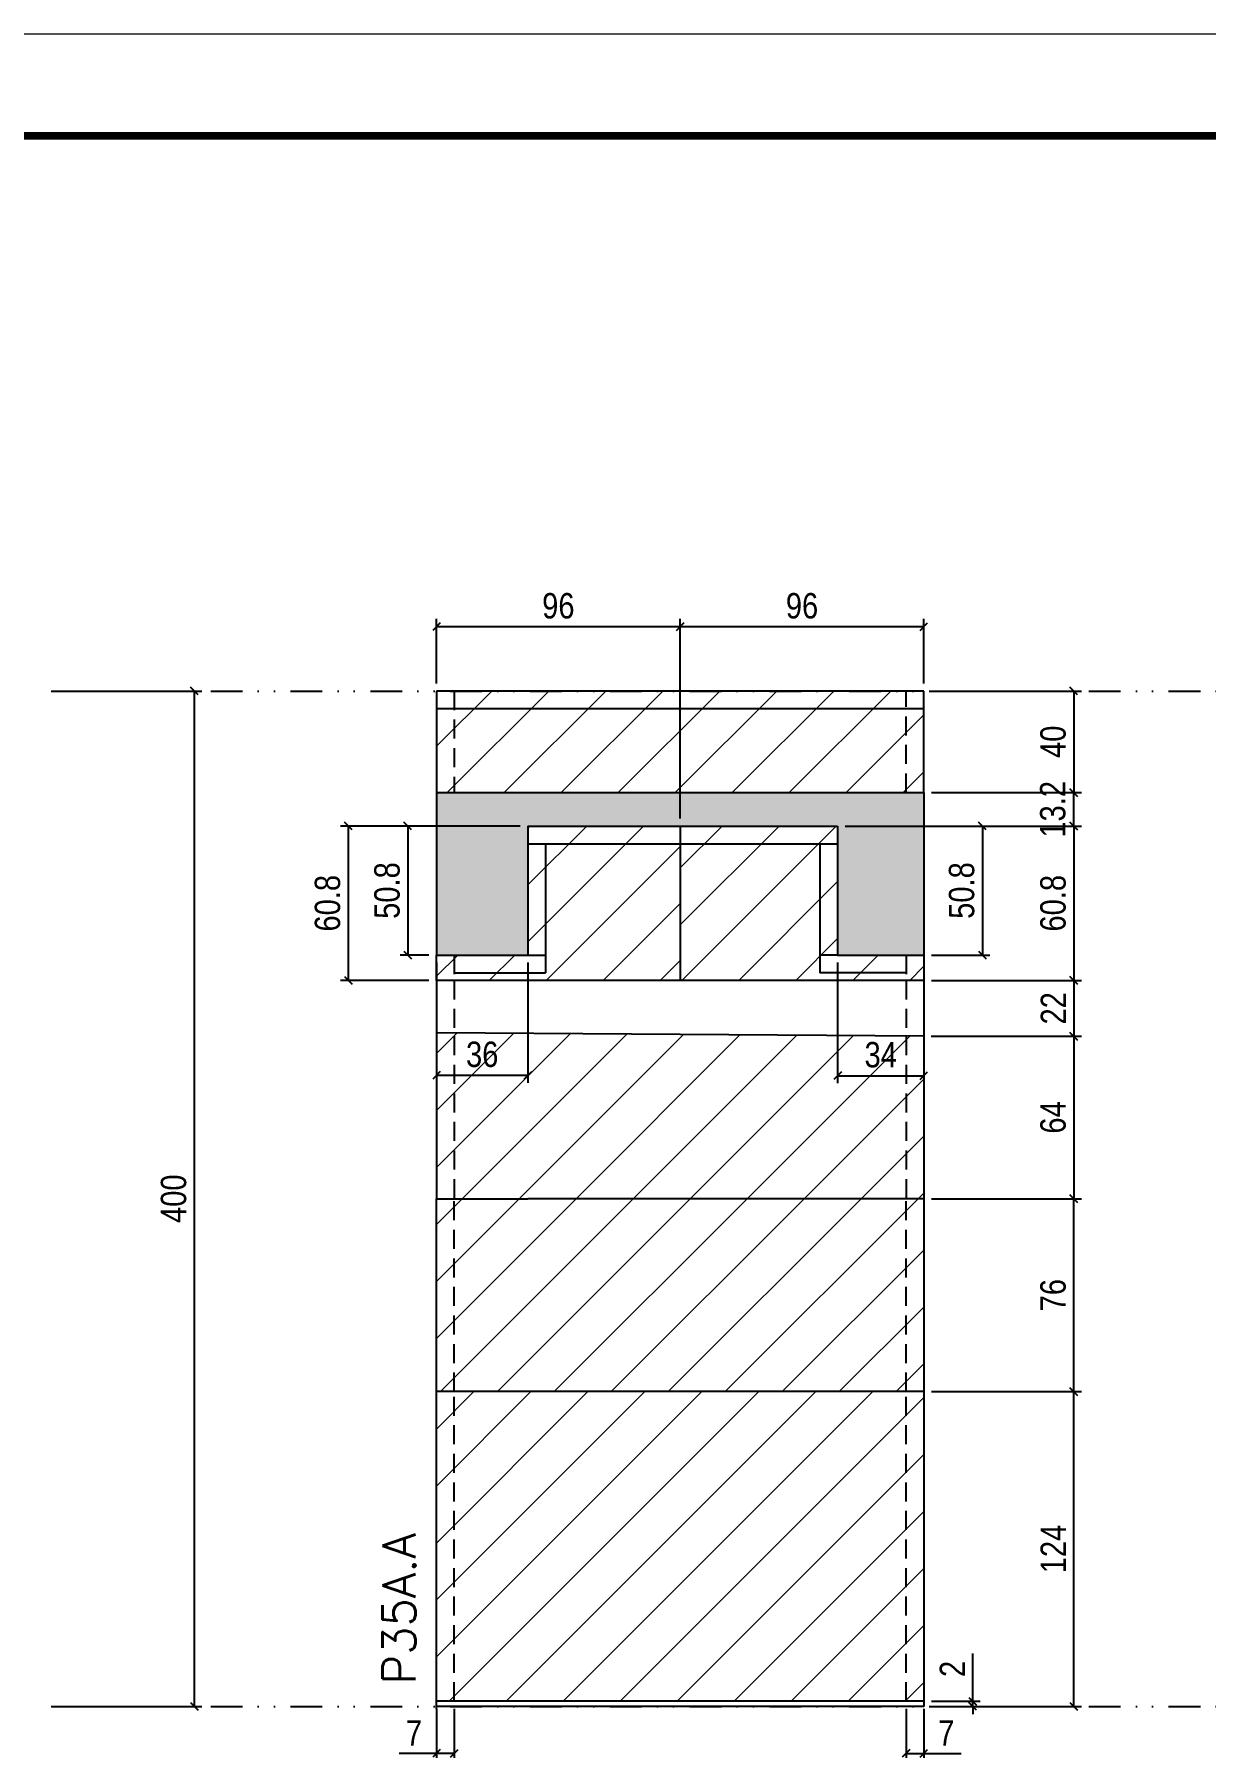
# Model space of a CAD drawing. Extents: x 28748 to 35002, y 14885 to 43501.
# Drawn here: x 32313 to 32774, y 25597 to 26272 of the extents above; entities that cross this region are included whole.
import ezdxf

# ---------------------------------------------------------------- set-up
doc = ezdxf.new("R2010")
doc.units = 0
for name, pattern in [('DASHED', [0.75, 0.5, -0.25]), ('DIVIDE2', [0.625, 0.25, -0.125, 0, -0.125, 0, -0.125]), ('HIDDEN', [0.375, 0.25, -0.125])]:
    doc.linetypes.add(name, pattern=pattern)
for name, color, linetype in [('COTA', 241, 'Continuous'), ('Nível', 160, 'Continuous'), ('Painéis', 200, 'Continuous'), ('Romaneio', 10, 'Continuous'), ('SARR_2.2x7', 40, 'Continuous'), ('Sarrafo de Pressão', 42, 'HIDDEN')]:
    doc.layers.add(name, color=color, linetype=linetype)
for name, color, linetype, lineweight in [('Folhas', 255, 'Continuous', 9), ('Hachura', 251, 'Continuous', 9), ('SARRAFO DE PRESSAO', 251, 'DASHED', 9), ('Texto Seção', 7, 'Continuous', 15)]:
    doc.layers.add(name, color=color, linetype=linetype, lineweight=lineweight)
doc.styles.add('COTA TECNICA', font='techl___.ttf', dxfattribs={"height": 10})
doc.styles.add('COTA TECNICA-50', font='techl___.ttf', dxfattribs={"height": 10})
doc.styles.add('REGUA-120', font='ROMANS.shx', dxfattribs={"height": 15})
doc.dimstyles.new('COTA PAINEL-50', dxfattribs={"dimtxt": 10, "dimasz": 3, "dimexe": 3, "dimexo": 3, "dimgap": 3, "dimtad": 1, "dimdec": 1, "dimzin": 12, "dimdsep": 46, "dimtxsty": 'COTA TECNICA-50', "dimblk1": 'OBLIQUE', "dimblk2": 'OBLIQUE', "dimsah": 1, "dimcen": 0.9, "dimclrd": 4, "dimclre": 4, "dimclrt": 240, "dimadec": 1, "dimazin": 3, "dimtfac": 1, "dimtdec": 1, "dimtmove": 0, "dimatfit": 3, "dimfxl": 1, "dimtolj": 1, "dimtzin": 12, "dimarcsym": 0})
doc.dimstyles.new('PAINEL', dxfattribs={"dimtxt": 10, "dimasz": 3, "dimexe": 3, "dimexo": 3, "dimgap": 3, "dimtad": 1, "dimdec": 1, "dimzin": 12, "dimdsep": 46, "dimtxsty": 'COTA TECNICA', "dimblk1": 'OBLIQUE', "dimblk2": 'OBLIQUE', "dimsah": 1, "dimcen": 0.9, "dimclrd": 4, "dimclre": 4, "dimclrt": 240, "dimadec": 1, "dimazin": 3, "dimtfac": 1, "dimtdec": 1, "dimtmove": 0, "dimatfit": 3, "dimfxl": 1, "dimtolj": 1, "dimtzin": 12, "dimarcsym": 0})

# ---------------------------------------------------------------- blocks, each defined once
blk = doc.blocks.new('9999999999')
at = {"layer": 'Folhas'}
blk.add_lwpolyline([(98138.98, 34190.21), (99623.98, 34190.21), (99623.98, 35240.21), (98138.98, 35240.21)], close=True, dxfattribs=at)
at = {"layer": 'Folhas', "color": 30, "const_width": 3}
blk.add_lwpolyline([(98213.98, 34230.21), (99583.98, 34230.21), (99583.98, 35200.21), (98213.98, 35200.21)], close=True, dxfattribs=at)
blk = doc.blocks.new('_Oblique')
at = {"color": 0, "linetype": 'ByBlock', "lineweight": -2}
blk.add_line((-0.5, -0.5), (0.5, 0.5), dxfattribs=at)
blk = doc.blocks.new('*D1905')
at = {"layer": 'COTA', "color": 4, "linetype": 'ByBlock', "lineweight": -2, "transparency": 16777216}
for p, q in [((32322.21, 26013.4), (32378.63, 26013.4)), ((32375.63, 26013.4), (32375.63, 25613.4)), ((32322.21, 25613.4), (32378.63, 25613.4))]:
    blk.add_line(p, q, dxfattribs=at)
at = {"layer": 'Defpoints', "color": 0, "linetype": 'ByBlock', "transparency": 16777216}
for p in [(32319.21, 26013.4), (32319.21, 25613.4), (32375.63, 25613.4)]:
    blk.add_point(p, dxfattribs=at)
at = {"layer": 'COTA', "color": 4, "linetype": 'ByBlock', "lineweight": -2, "transparency": 16777216, "xscale": 3, "yscale": 3, "zscale": 3}
for p, rotation in [((32375.63, 26013.4), 90), ((32375.63, 25613.4), 270)]:
    blk.add_blockref('_Oblique', p, dxfattribs=dict(at, rotation=rotation))
at = {"layer": 'COTA', "color": 240, "linetype": 'ByBlock', "transparency": 16777216, "insert": (32367.53, 25813.4), "char_height": 10, "attachment_point": 5, "rotation": 90, "style": 'COTA TECNICA'}
blk.add_mtext('\\A1;400', dxfattribs=at)
blk = doc.blocks.new('*D1131')
at = {"layer": 'COTA', "color": 4, "lineweight": -2, "transparency": 16777216}
for p, q in [((32471.08, 25612.4), (32471.08, 25558.23)), ((32663.08, 25612.4), (32663.08, 25558.23)), ((32663.08, 25561.23), (32471.08, 25561.23))]:
    blk.add_line(p, q, dxfattribs=at)
at = {"layer": 'Defpoints', "color": 0, "transparency": 16777216}
for p in [(32471.08, 25615.4), (32663.08, 25615.4), (32471.08, 25561.23)]:
    blk.add_point(p, dxfattribs=at)
at = {"layer": 'COTA', "color": 4, "lineweight": -2, "transparency": 16777216, "xscale": 3, "yscale": 3, "zscale": 3, "rotation": 180}
blk.add_blockref('_Oblique', (32471.08, 25561.23), dxfattribs=at)
at = {"layer": 'COTA', "color": 4, "lineweight": -2, "transparency": 16777216, "xscale": 3, "yscale": 3, "zscale": 3}
blk.add_blockref('_Oblique', (32663.08, 25561.23), dxfattribs=at)
at = {"layer": 'COTA', "color": 240, "transparency": 16777216, "insert": (32567.08, 25569.31), "char_height": 10, "attachment_point": 5, "style": 'COTA TECNICA'}
blk.add_mtext('\\A1;192', dxfattribs=at)
blk = doc.blocks.new('*D1132')
at = {"layer": 'COTA', "color": 4, "lineweight": -2, "transparency": 16777216}
for p, q in [((32471.08, 25610.4), (32471.08, 25591.89)), ((32478.08, 25612.4), (32478.08, 25591.89)), ((32471.08, 25594.89), (32456.35, 25594.89)), ((32478.08, 25594.89), (32471.08, 25594.89))]:
    blk.add_line(p, q, dxfattribs=at)
at = {"layer": 'Defpoints', "color": 0, "transparency": 16777216}
for p in [(32471.08, 25613.4), (32478.08, 25615.4), (32471.08, 25594.89)]:
    blk.add_point(p, dxfattribs=at)
at = {"layer": 'COTA', "color": 4, "lineweight": -2, "transparency": 16777216, "xscale": 3, "yscale": 3, "zscale": 3, "rotation": 180}
blk.add_blockref('_Oblique', (32471.08, 25594.89), dxfattribs=at)
at = {"layer": 'COTA', "color": 4, "lineweight": -2, "transparency": 16777216, "xscale": 3, "yscale": 3, "zscale": 3}
blk.add_blockref('_Oblique', (32478.08, 25594.89), dxfattribs=at)
at = {"layer": 'COTA', "color": 240, "transparency": 16777216, "insert": (32462.21, 25602.96), "char_height": 10, "attachment_point": 5, "style": 'COTA TECNICA-50'}
blk.add_mtext('\\A1;7', dxfattribs=at)
blk = doc.blocks.new('*D1133')
at = {"layer": 'COTA', "color": 4, "lineweight": -2, "transparency": 16777216}
for p, q in [((32656.08, 25612.4), (32656.08, 25591.89)), ((32663.08, 25610.4), (32663.08, 25591.89)), ((32656.08, 25594.89), (32663.08, 25594.89)), ((32663.08, 25594.89), (32677.81, 25594.89))]:
    blk.add_line(p, q, dxfattribs=at)
at = {"layer": 'Defpoints', "color": 0, "transparency": 16777216}
for p in [(32656.08, 25615.4), (32663.08, 25613.4), (32663.08, 25594.89)]:
    blk.add_point(p, dxfattribs=at)
at = {"layer": 'COTA', "color": 4, "lineweight": -2, "transparency": 16777216, "xscale": 3, "yscale": 3, "zscale": 3, "rotation": 180}
blk.add_blockref('_Oblique', (32656.08, 25594.89), dxfattribs=at)
at = {"layer": 'COTA', "color": 4, "lineweight": -2, "transparency": 16777216, "xscale": 3, "yscale": 3, "zscale": 3}
blk.add_blockref('_Oblique', (32663.08, 25594.89), dxfattribs=at)
at = {"layer": 'COTA', "color": 240, "transparency": 16777216, "insert": (32671.94, 25602.96), "char_height": 10, "attachment_point": 5, "style": 'COTA TECNICA-50'}
blk.add_mtext('\\A1;7', dxfattribs=at)
blk = doc.blocks.new('*D1134')
at = {"layer": 'Defpoints', "color": 0, "linetype": 'ByBlock', "transparency": 16777216}
for p in [(32663.08, 25737.4), (32722.13, 25737.4), (32663.08, 25613.4)]:
    blk.add_point(p, dxfattribs=at)
at = {"layer": 'Romaneio', "color": 4, "linetype": 'ByBlock', "lineweight": -2, "transparency": 16777216}
for p, q in [((32666.08, 25737.4), (32725.13, 25737.4)), ((32722.13, 25613.4), (32722.13, 25737.4)), ((32666.08, 25613.4), (32725.13, 25613.4))]:
    blk.add_line(p, q, dxfattribs=at)
at = {"layer": 'Romaneio', "color": 4, "linetype": 'ByBlock', "lineweight": -2, "transparency": 16777216, "xscale": 3, "yscale": 3, "zscale": 3}
for p, rotation in [((32722.13, 25737.4), 90), ((32722.13, 25613.4), 270)]:
    blk.add_blockref('_Oblique', p, dxfattribs=dict(at, rotation=rotation))
at = {"layer": 'Romaneio', "color": 240, "linetype": 'ByBlock', "transparency": 16777216, "insert": (32714.06, 25675.4), "char_height": 10, "attachment_point": 5, "rotation": 90, "style": 'COTA TECNICA'}
blk.add_mtext('\\A1;124', dxfattribs=at)
blk = doc.blocks.new('*D1135')
at = {"layer": 'COTA', "color": 4, "lineweight": -2, "transparency": 16777216}
for p, q in [((32682.33, 25615.4), (32682.33, 25634.2)), ((32666.08, 25615.4), (32685.33, 25615.4)), ((32666.08, 25613.4), (32685.33, 25613.4)), ((32682.33, 25613.4), (32682.33, 25615.4)), ((32682.33, 25613.4), (32682.33, 25610.4))]:
    blk.add_line(p, q, dxfattribs=at)
at = {"layer": 'Defpoints', "color": 0, "transparency": 16777216}
for p in [(32663.08, 25615.4), (32663.08, 25613.4), (32682.33, 25613.4)]:
    blk.add_point(p, dxfattribs=at)
at = {"layer": 'COTA', "color": 4, "lineweight": -2, "transparency": 16777216, "xscale": 3, "yscale": 3, "zscale": 3}
for p, rotation in [((32682.33, 25615.4), 270), ((32682.33, 25613.4), 90)]:
    blk.add_blockref('_Oblique', p, dxfattribs=dict(at, rotation=rotation))
at = {"layer": 'COTA', "color": 240, "transparency": 16777216, "insert": (32674.33, 25628.15), "char_height": 10, "attachment_point": 5, "rotation": 90, "style": 'COTA TECNICA-50'}
blk.add_mtext('\\A1;2', dxfattribs=at)
blk = doc.blocks.new('*D1906')
at = {"layer": 'COTA', "color": 4, "linetype": 'ByBlock', "lineweight": -2, "transparency": 16777216}
for p, q in [((32666.08, 25813.4), (32725.13, 25813.4)), ((32722.13, 25737.4), (32722.13, 25813.4)), ((32666.08, 25737.4), (32725.13, 25737.4))]:
    blk.add_line(p, q, dxfattribs=at)
at = {"layer": 'Defpoints', "color": 0, "linetype": 'ByBlock', "transparency": 16777216}
for p in [(32663.08, 25813.4), (32722.13, 25813.4), (32663.08, 25737.4)]:
    blk.add_point(p, dxfattribs=at)
at = {"layer": 'COTA', "color": 4, "linetype": 'ByBlock', "lineweight": -2, "transparency": 16777216, "xscale": 3, "yscale": 3, "zscale": 3}
for p, rotation in [((32722.13, 25813.4), 90), ((32722.13, 25737.4), 270)]:
    blk.add_blockref('_Oblique', p, dxfattribs=dict(at, rotation=rotation))
at = {"layer": 'COTA', "color": 240, "linetype": 'ByBlock', "transparency": 16777216, "insert": (32714.03, 25775.4), "char_height": 10, "attachment_point": 5, "rotation": 90, "style": 'COTA TECNICA'}
blk.add_mtext('\\A1;76', dxfattribs=at)
blk = doc.blocks.new('*D1415')
at = {"layer": 'COTA', "color": 4, "lineweight": -2, "transparency": 16777216}
for p, q in [((32666.08, 26013.4), (32725.13, 26013.4)), ((32722.13, 26013.4), (32722.13, 25973.4)), ((32666.08, 25973.4), (32725.13, 25973.4))]:
    blk.add_line(p, q, dxfattribs=at)
at = {"layer": 'Defpoints', "color": 0, "transparency": 16777216}
for p in [(32663.08, 26013.4), (32663.08, 25973.4), (32722.13, 25973.4)]:
    blk.add_point(p, dxfattribs=at)
at = {"layer": 'COTA', "color": 4, "lineweight": -2, "transparency": 16777216, "xscale": 3, "yscale": 3, "zscale": 3}
for p, rotation in [((32722.13, 26013.4), 90), ((32722.13, 25973.4), 270)]:
    blk.add_blockref('_Oblique', p, dxfattribs=dict(at, rotation=rotation))
at = {"layer": 'COTA', "color": 240, "transparency": 16777216, "insert": (32714.03, 25993.4), "char_height": 10, "attachment_point": 5, "rotation": 90, "style": 'COTA TECNICA-50'}
blk.add_mtext('\\A1;40', dxfattribs=at)
blk = doc.blocks.new('*D2330')
at = {"layer": 'COTA', "color": 4, "lineweight": -2, "transparency": 16777216}
for p, q in [((32665.98, 25877.4), (32725.13, 25877.4)), ((32722.13, 25877.4), (32722.13, 25813.4)), ((32666.08, 25813.4), (32725.13, 25813.4))]:
    blk.add_line(p, q, dxfattribs=at)
at = {"layer": 'Defpoints', "color": 0, "transparency": 16777216}
for p in [(32662.98, 25877.4), (32663.08, 25813.4), (32722.13, 25813.4)]:
    blk.add_point(p, dxfattribs=at)
at = {"layer": 'COTA', "color": 4, "lineweight": -2, "transparency": 16777216, "xscale": 3, "yscale": 3, "zscale": 3}
for p, rotation in [((32722.13, 25877.4), 90), ((32722.13, 25813.4), 270)]:
    blk.add_blockref('_Oblique', p, dxfattribs=dict(at, rotation=rotation))
at = {"layer": 'COTA', "color": 240, "transparency": 16777216, "insert": (32714.03, 25845.4), "char_height": 10, "attachment_point": 5, "rotation": 90, "style": 'COTA TECNICA'}
blk.add_mtext('\\A1;64', dxfattribs=at)
blk = doc.blocks.new('*D2331')
at = {"layer": 'COTA', "color": 4, "lineweight": -2, "transparency": 16777216}
for p, q in [((32632.08, 25960.2), (32725.13, 25960.2)), ((32722.13, 25960.2), (32722.13, 25899.4)), ((32666.08, 25899.4), (32725.13, 25899.4))]:
    blk.add_line(p, q, dxfattribs=at)
at = {"layer": 'Defpoints', "color": 0, "transparency": 16777216}
for p in [(32629.08, 25960.2), (32663.08, 25899.4), (32722.13, 25899.4)]:
    blk.add_point(p, dxfattribs=at)
at = {"layer": 'COTA', "color": 4, "lineweight": -2, "transparency": 16777216, "xscale": 3, "yscale": 3, "zscale": 3}
for p, rotation in [((32722.13, 25960.2), 90), ((32722.13, 25899.4), 270)]:
    blk.add_blockref('_Oblique', p, dxfattribs=dict(at, rotation=rotation))
at = {"layer": 'COTA', "color": 240, "transparency": 16777216, "insert": (32714.01, 25929.8), "char_height": 10, "attachment_point": 5, "rotation": 90, "style": 'COTA TECNICA'}
blk.add_mtext('\\A1;60.8', dxfattribs=at)
blk = doc.blocks.new('*D2332')
at = {"layer": 'COTA', "color": 4, "lineweight": -2, "transparency": 16777216}
for p, q in [((32632.08, 25960.2), (32689.13, 25960.2)), ((32686.13, 25960.2), (32686.13, 25909.4)), ((32666.08, 25909.4), (32689.13, 25909.4))]:
    blk.add_line(p, q, dxfattribs=at)
at = {"layer": 'Defpoints', "color": 0, "transparency": 16777216}
for p in [(32629.08, 25960.2), (32663.08, 25909.4), (32686.13, 25909.4)]:
    blk.add_point(p, dxfattribs=at)
at = {"layer": 'COTA', "color": 4, "lineweight": -2, "transparency": 16777216, "xscale": 3, "yscale": 3, "zscale": 3}
for p, rotation in [((32686.13, 25960.2), 90), ((32686.13, 25909.4), 270)]:
    blk.add_blockref('_Oblique', p, dxfattribs=dict(at, rotation=rotation))
at = {"layer": 'COTA', "color": 240, "transparency": 16777216, "insert": (32678, 25934.8), "char_height": 10, "attachment_point": 5, "rotation": 90, "style": 'COTA TECNICA'}
blk.add_mtext('\\A1;50.8', dxfattribs=at)
blk = doc.blocks.new('*D2333')
at = {"layer": 'COTA', "color": 4, "lineweight": -2, "transparency": 16777216}
for p, q in [((32504.08, 25960.2), (32456.76, 25960.2)), ((32459.76, 25960.2), (32459.76, 25909.4)), ((32468.08, 25909.4), (32456.76, 25909.4))]:
    blk.add_line(p, q, dxfattribs=at)
at = {"layer": 'Defpoints', "color": 0, "transparency": 16777216}
for p in [(32507.08, 25960.2), (32459.76, 25909.4), (32471.08, 25909.4)]:
    blk.add_point(p, dxfattribs=at)
at = {"layer": 'COTA', "color": 4, "lineweight": -2, "transparency": 16777216, "xscale": 3, "yscale": 3, "zscale": 3}
for p, rotation in [((32459.76, 25960.2), 90), ((32459.76, 25909.4), 270)]:
    blk.add_blockref('_Oblique', p, dxfattribs=dict(at, rotation=rotation))
at = {"layer": 'COTA', "color": 240, "transparency": 16777216, "insert": (32451.63, 25934.8), "char_height": 10, "attachment_point": 5, "rotation": 90, "style": 'COTA TECNICA'}
blk.add_mtext('\\A1;50.8', dxfattribs=at)
blk = doc.blocks.new('*D2334')
at = {"layer": 'COTA', "color": 4, "lineweight": -2, "transparency": 16777216}
for p, q in [((32471.08, 25906.4), (32471.08, 25859)), ((32507.08, 25906.4), (32507.08, 25859)), ((32471.08, 25862), (32507.08, 25862))]:
    blk.add_line(p, q, dxfattribs=at)
at = {"layer": 'Defpoints', "color": 0, "transparency": 16777216}
for p in [(32471.08, 25909.4), (32507.08, 25909.4), (32507.08, 25862)]:
    blk.add_point(p, dxfattribs=at)
at = {"layer": 'COTA', "color": 4, "lineweight": -2, "transparency": 16777216, "xscale": 3, "yscale": 3, "zscale": 3, "rotation": 180}
blk.add_blockref('_Oblique', (32471.08, 25862), dxfattribs=at)
at = {"layer": 'COTA', "color": 4, "lineweight": -2, "transparency": 16777216, "xscale": 3, "yscale": 3, "zscale": 3}
blk.add_blockref('_Oblique', (32507.08, 25862), dxfattribs=at)
at = {"layer": 'COTA', "color": 240, "transparency": 16777216, "insert": (32489.08, 25870.22), "char_height": 10, "attachment_point": 5, "style": 'COTA TECNICA'}
blk.add_mtext('\\A1;36', dxfattribs=at)
blk = doc.blocks.new('*D2335')
at = {"layer": 'COTA', "color": 4, "lineweight": -2, "transparency": 16777216}
for p, q in [((32629.08, 25906.4), (32629.08, 25858.85)), ((32663.08, 25906.4), (32663.08, 25858.85)), ((32629.08, 25861.85), (32663.08, 25861.85))]:
    blk.add_line(p, q, dxfattribs=at)
at = {"layer": 'Defpoints', "color": 0, "transparency": 16777216}
for p in [(32629.08, 25909.4), (32663.08, 25909.4), (32663.08, 25861.85)]:
    blk.add_point(p, dxfattribs=at)
at = {"layer": 'COTA', "color": 4, "lineweight": -2, "transparency": 16777216, "xscale": 3, "yscale": 3, "zscale": 3, "rotation": 180}
blk.add_blockref('_Oblique', (32629.08, 25861.85), dxfattribs=at)
at = {"layer": 'COTA', "color": 4, "lineweight": -2, "transparency": 16777216, "xscale": 3, "yscale": 3, "zscale": 3}
blk.add_blockref('_Oblique', (32663.08, 25861.85), dxfattribs=at)
at = {"layer": 'COTA', "color": 240, "transparency": 16777216, "insert": (32646.08, 25870.07), "char_height": 10, "attachment_point": 5, "style": 'COTA TECNICA'}
blk.add_mtext('\\A1;34', dxfattribs=at)
blk = doc.blocks.new('*D2336')
at = {"layer": 'COTA', "color": 4, "lineweight": -2, "transparency": 16777216}
for p, q in [((32471.08, 26016.4), (32471.08, 26041.79)), ((32567.08, 25963.2), (32567.08, 26041.79)), ((32471.08, 26038.79), (32567.08, 26038.79))]:
    blk.add_line(p, q, dxfattribs=at)
at = {"layer": 'Defpoints', "color": 0, "transparency": 16777216}
for p in [(32567.08, 26038.79), (32471.08, 26013.4), (32567.08, 25960.2)]:
    blk.add_point(p, dxfattribs=at)
at = {"layer": 'COTA', "color": 4, "lineweight": -2, "transparency": 16777216, "xscale": 3, "yscale": 3, "zscale": 3, "rotation": 180}
blk.add_blockref('_Oblique', (32471.08, 26038.79), dxfattribs=at)
at = {"layer": 'COTA', "color": 4, "lineweight": -2, "transparency": 16777216, "xscale": 3, "yscale": 3, "zscale": 3}
blk.add_blockref('_Oblique', (32567.08, 26038.79), dxfattribs=at)
at = {"layer": 'COTA', "color": 240, "transparency": 16777216, "insert": (32519.08, 26046.92), "char_height": 10, "attachment_point": 5, "style": 'COTA TECNICA'}
blk.add_mtext('\\A1;96', dxfattribs=at)
blk = doc.blocks.new('*D2337')
at = {"layer": 'COTA', "color": 4, "lineweight": -2, "transparency": 16777216}
for p, q in [((32567.08, 25963.2), (32567.08, 26041.79)), ((32663.08, 26016.4), (32663.08, 26041.79)), ((32567.08, 26038.79), (32663.08, 26038.79))]:
    blk.add_line(p, q, dxfattribs=at)
at = {"layer": 'Defpoints', "color": 0, "transparency": 16777216}
for p in [(32663.08, 26038.79), (32663.08, 26013.4), (32567.08, 25960.2)]:
    blk.add_point(p, dxfattribs=at)
at = {"layer": 'COTA', "color": 4, "lineweight": -2, "transparency": 16777216, "xscale": 3, "yscale": 3, "zscale": 3, "rotation": 180}
blk.add_blockref('_Oblique', (32567.08, 26038.79), dxfattribs=at)
at = {"layer": 'COTA', "color": 4, "lineweight": -2, "transparency": 16777216, "xscale": 3, "yscale": 3, "zscale": 3}
blk.add_blockref('_Oblique', (32663.08, 26038.79), dxfattribs=at)
at = {"layer": 'COTA', "color": 240, "transparency": 16777216, "insert": (32615.08, 26046.92), "char_height": 10, "attachment_point": 5, "style": 'COTA TECNICA'}
blk.add_mtext('\\A1;96', dxfattribs=at)
blk = doc.blocks.new('*D2338')
at = {"layer": 'COTA', "color": 4, "lineweight": -2, "transparency": 16777216}
for p, q in [((32666.08, 25973.4), (32725.13, 25973.4)), ((32722.13, 25960.2), (32722.13, 25973.4)), ((32632.08, 25960.2), (32725.13, 25960.2))]:
    blk.add_line(p, q, dxfattribs=at)
at = {"layer": 'Defpoints', "color": 0, "transparency": 16777216}
for p in [(32663.08, 25973.4), (32722.13, 25973.4), (32629.08, 25960.2)]:
    blk.add_point(p, dxfattribs=at)
at = {"layer": 'COTA', "color": 4, "lineweight": -2, "transparency": 16777216, "xscale": 3, "yscale": 3, "zscale": 3}
for p, rotation in [((32722.13, 25973.4), 90), ((32722.13, 25960.2), 270)]:
    blk.add_blockref('_Oblique', p, dxfattribs=dict(at, rotation=rotation))
at = {"layer": 'COTA', "color": 240, "transparency": 16777216, "insert": (32713.91, 25966.8), "char_height": 10, "attachment_point": 5, "rotation": 90, "style": 'COTA TECNICA'}
blk.add_mtext('\\A1;13.2', dxfattribs=at)
blk = doc.blocks.new('*D2339')
at = {"layer": 'COTA', "color": 4, "lineweight": -2, "transparency": 16777216}
for p, q in [((32504.08, 25960.2), (32433.3, 25960.2)), ((32436.3, 25960.2), (32436.3, 25899.4)), ((32468.08, 25899.4), (32433.3, 25899.4))]:
    blk.add_line(p, q, dxfattribs=at)
at = {"layer": 'Defpoints', "color": 0, "transparency": 16777216}
for p in [(32507.08, 25960.2), (32436.3, 25899.4), (32471.08, 25899.4)]:
    blk.add_point(p, dxfattribs=at)
at = {"layer": 'COTA', "color": 4, "lineweight": -2, "transparency": 16777216, "xscale": 3, "yscale": 3, "zscale": 3}
for p, rotation in [((32436.3, 25960.2), 90), ((32436.3, 25899.4), 270)]:
    blk.add_blockref('_Oblique', p, dxfattribs=dict(at, rotation=rotation))
at = {"layer": 'COTA', "color": 240, "transparency": 16777216, "insert": (32428.18, 25929.8), "char_height": 10, "attachment_point": 5, "rotation": 90, "style": 'COTA TECNICA'}
blk.add_mtext('\\A1;60.8', dxfattribs=at)
blk = doc.blocks.new('*D2482')
at = {"layer": 'COTA', "color": 4, "lineweight": -2, "transparency": 16777216}
for p, q in [((32666.08, 25899.4), (32725.13, 25899.4)), ((32722.13, 25899.4), (32722.13, 25877.4)), ((32666.08, 25877.4), (32725.13, 25877.4))]:
    blk.add_line(p, q, dxfattribs=at)
at = {"layer": 'Defpoints', "color": 0, "transparency": 16777216}
for p in [(32663.08, 25899.4), (32663.08, 25877.4), (32722.13, 25877.4)]:
    blk.add_point(p, dxfattribs=at)
at = {"layer": 'COTA', "color": 4, "lineweight": -2, "transparency": 16777216, "xscale": 3, "yscale": 3, "zscale": 3}
for p, rotation in [((32722.13, 25899.4), 90), ((32722.13, 25877.4), 270)]:
    blk.add_blockref('_Oblique', p, dxfattribs=dict(at, rotation=rotation))
at = {"layer": 'COTA', "color": 240, "transparency": 16777216, "insert": (32714.13, 25888.4), "char_height": 10, "attachment_point": 5, "rotation": 90, "style": 'COTA TECNICA'}
blk.add_mtext('\\A1;22', dxfattribs=at)

msp = doc.modelspace()

# ---------------------------------------------------------------- hatches: boundary and pattern name
at = {"layer": 'COTA', "linetype": 'ByBlock'}
h = msp.add_hatch(dxfattribs=at)
h.set_pattern_fill('AR-CONC', color=256, scale=0.03)
h.set_pattern_definition([(50, (0, 22), (5.46554007, -0.47817257), [0.5715, -6.2865]), (355, (0, 22), (-1.05730264, 5.73170536), [0.4572, -5.0292175]), (100.451445, (0.4555, 21.96), (4.4082374, 5.25353256), [0.4857003, -5.34270734]), (46.1842, (0, 23.524), (8.1323712, -1.2612698), [0.85725, -9.42975]), (96.635558, (0.678, 23.419), (7.122124, 7.4227837), [0.7285507, -8.0140682]), (351.184151, (0, 23.524), (7.122124, 7.4227837), [0.685799, -7.543792]), (21, (0.762, 23.143), (4.54843174, -3.06795595), [0.5715, -6.2865]), (326, (0.762, 23.143), (1.85406085, 5.525639), [0.4572, -5.0292]), (71.451445, (1.141, 22.8873), (6.4024926, 2.4576831), [0.4857003, -5.3426981]), (37.5, (0, 22), (0.0926581, 2.53665117), [0, -4.96824, 0, -5.1054, 0, -5.04825]), (7.5, (0, 22), (2.00458988, 3.00541724), [0, -2.91084, 0, -4.85394, 0, -1.92405]), (327.5, (-1.6993, 22), (4.067717855, -0.17186232), [0, -1.905, 0, -5.9436, 0, -7.8867]), (317.5, (-2.4613, 22), (4.44387544, 0.76279473), [0, -2.4765, 0, -3.94716, 0, -5.6007])])
h.paths.add_polyline_path([(32471.08, 25909.4), (32507.08, 25909.4), (32507.08, 25960.2), (32629.08, 25960.2), (32629.08, 25909.4), (32663.08, 25909.4), (32663.08, 25973.4), (32471.08, 25973.4)])
at = {"layer": 'Hachura', "linetype": 'ByBlock'}
h = msp.add_hatch(dxfattribs=at)
h.set_pattern_fill('ANSI31', color=256, scale=5)
h.set_pattern_definition([(45, (28996.309, 33293.16), (-11.22532, 11.22532), [])])
h.paths.add_polyline_path([(32663.08, 25973.4), (32663.08, 26013.4), (32471.08, 26013.4), (32471.08, 25973.4)])
at = {"layer": 'Hachura'}
h = msp.add_hatch(dxfattribs=at)
h.set_pattern_fill('ANSI31', color=256, scale=5)
h.set_pattern_definition([(45, (0, 8), (-11.22532, 11.22532), [])])
h.paths.add_polyline_path([(32567.08, 25899.4), (32567.08, 25960.2), (32507.08, 25960.2), (32507.08, 25909.4), (32471.08, 25909.4), (32471.08, 25899.4)])
at = {"layer": 'Hachura', "linetype": 'ByBlock'}
h = msp.add_hatch(dxfattribs=at)
h.set_pattern_fill('ANSI31', color=256, scale=5)
h.set_pattern_definition([(45, (0, 22), (-11.22532, 11.22532), [])])
h.paths.add_polyline_path([(32663.08, 25899.4), (32663.08, 25909.4), (32629.08, 25909.4), (32629.08, 25960.2), (32567.08, 25960.2), (32567.08, 25899.4)])
at = {"layer": 'Hachura'}
h = msp.add_hatch(dxfattribs=at)
h.set_pattern_fill('ANSI31', color=256, scale=5)
h.paths.add_polyline_path([(32663.08, 25813.4), (32663.08, 25877.4), (32471.08, 25878.7), (32471.08, 25813.4), (32507.08, 25813.4)])
h = msp.add_hatch(dxfattribs=at)
h.set_pattern_fill('ANSI31', color=256, scale=5)
h.paths.add_polyline_path([(32663.08, 25813.4), (32507.08, 25813.4), (32471.08, 25813.4), (32471.08, 25737.4), (32663.08, 25737.4)])
at = {"layer": 'Hachura', "linetype": 'ByBlock'}
h = msp.add_hatch(dxfattribs=at)
h.set_pattern_fill('ANSI31', color=256, scale=5)
h.set_pattern_definition([(45, (28996.309, 33271.16), (-11.22532, 11.22532), [])])
h.paths.add_polyline_path([(32663.08, 25615.4), (32663.08, 25737.4), (32471.08, 25737.4), (32471.08, 25615.4)])

# ---------------------------------------------------------------- linework, layer by layer
at = {"layer": 'COTA', "linetype": 'ByBlock'}
for p, q in [((32471.08, 25973.4), (32471.08, 25909.4)), ((32663.08, 25973.4), (32663.08, 25909.4))]:
    msp.add_line(p, q, dxfattribs=at)
at = {"layer": 'Nível', "color": 4, "linetype": 'DIVIDE2', "ltscale": 50}
for p, q in [((32319.21, 26013.4), (33390.34, 26013.4)), ((32319.21, 25613.4), (33390.34, 25613.4))]:
    msp.add_line(p, q, dxfattribs=at)
at = {"layer": 'Painéis'}
for p, q in [((32663.08, 26013.4), (32471.08, 26013.4)), ((32471.08, 26013.4), (32471.08, 25973.4)), ((32663.08, 25973.4), (32663.08, 26013.4)), ((32471.08, 25973.4), (32663.08, 25973.4)), ((32507.08, 25960.2), (32507.08, 25909.4)), ((32507.08, 25960.2), (32629.08, 25960.2)), ((32567.08, 25960.2), (32567.08, 25899.4)), ((32629.08, 25960.2), (32629.08, 25909.4)), ((32471.08, 25909.4), (32507.08, 25909.4)), ((32471.08, 25899.4), (32471.08, 25909.4)), ((32629.08, 25909.4), (32663.08, 25909.4)), ((32663.08, 25909.4), (32663.08, 25899.4)), ((32471.08, 25899.4), (32471.08, 25813.4)), ((32663.08, 25899.4), (32663.08, 25813.4)), ((32663.08, 25877.4), (32471.08, 25878.7)), ((32471.08, 25615.4), (32471.08, 25813.4)), ((32471.08, 25813.4), (32507.08, 25813.4)), ((32471.08, 25612.49), (32471.08, 25615.4))]:
    msp.add_line(p, q, dxfattribs=at)
at = {"layer": 'Painéis', "linetype": 'ByBlock'}
for p, q in [((32663.08, 25899.4), (32471.08, 25899.4)), ((32663.08, 25813.4), (32507.08, 25813.4)), ((32663.08, 25813.4), (32663.08, 25613.4)), ((32663.08, 25737.4), (32471.08, 25737.4)), ((32663.08, 25615.4), (32471.08, 25615.4)), ((32663.08, 25613.4), (32471.08, 25613.4))]:
    msp.add_line(p, q, dxfattribs=at)
at = {"layer": 'SARR_2.2x7'}
for p, q in [((32663.08, 26006.4), (32471.08, 26006.4)), ((32507.08, 25953.2), (32629.08, 25953.2)), ((32514.08, 25953.2), (32514.08, 25909.4)), ((32622.08, 25953.2), (32622.08, 25909.4)), ((32507.08, 25909.4), (32514.08, 25909.4)), ((32514.08, 25909.4), (32514.08, 25902.4)), ((32622.08, 25909.4), (32622.08, 25902.4)), ((32629.08, 25909.4), (32622.08, 25909.4)), ((32478.08, 25902.4), (32514.08, 25902.4)), ((32656.08, 25902.4), (32622.08, 25902.4))]:
    msp.add_line(p, q, dxfattribs=at)
at = {"layer": 'Sarrafo de Pressão', "ltscale": 30}
for p, q in [((32478.08, 26013.4), (32478.08, 25973.4)), ((32656.08, 25973.4), (32656.08, 26013.4)), ((32478.08, 25909.4), (32478.08, 25899.4)), ((32656.08, 25909.4), (32656.08, 25899.4)), ((32478.08, 25899.4), (32477.99, 25878.65)), ((32656.08, 25899.4), (32656.08, 25877.45)), ((32478.08, 25877.4), (32478.08, 25813.4)), ((32656.08, 25877.4), (32656.08, 25813.4)), ((32478.08, 25737.4), (32478.08, 25813.4)), ((32656.08, 25737.4), (32656.08, 25813.4)), ((32478.08, 25615.4), (32478.08, 25737.4)), ((32656.08, 25615.4), (32656.08, 25737.4))]:
    msp.add_line(p, q, dxfattribs=at)

# ---------------------------------------------------------------- block references
at = {"layer": 'SARRAFO DE PRESSAO', "color": 6, "linetype": 'ByBlock'}
msp.add_blockref('9999999999', (-66193.64, -8968.09), dxfattribs=at)

# ---------------------------------------------------------------- texts
at = {"layer": 'Texto Seção', "style": 'REGUA-120'}
msp.add_text('P35A.A', height=13, rotation=90, dxfattribs=at).set_placement((32462.86, 25622.04))

# ---------------------------------------------------------------- dimensions: what is measured, and where the dimension line sits
at = {"layer": 'COTA'}
for base, p1, p2, dimstyle, picture, middle in [((32567.08, 26038.79), (32471.08, 26013.4), (32567.08, 25960.2), 'PAINEL', '*D2336', (32519.08, 26046.92)), ((32663.08, 26038.79), (32567.08, 25960.2), (32663.08, 26013.4), 'PAINEL', '*D2337', (32615.08, 26046.92)), ((32507.08, 25862), (32471.08, 25909.4), (32507.08, 25909.4), 'PAINEL', '*D2334', (32489.08, 25870.22)), ((32663.08, 25861.85), (32629.08, 25909.4), (32663.08, 25909.4), 'PAINEL', '*D2335', (32646.08, 25870.07)), ((32663.08, 25594.89), (32656.08, 25615.4), (32663.08, 25613.4), 'COTA PAINEL-50', '*D1133', (32671.94, 25602.96))]:
    dim = msp.add_linear_dim(base=base, p1=p1, p2=p2, dimstyle=dimstyle, dxfattribs=at)
    dim.commit()
    dim.dimension.update_dxf_attribs({"geometry": picture, "text_midpoint": middle})
at = {"layer": 'COTA', "linetype": 'ByBlock'}
for base, p1, p2, picture, middle in [((32375.63, 25613.4), (32319.21, 26013.4), (32319.21, 25613.4), '*D1905', (32367.53, 25813.4)), ((32722.13, 25813.4), (32663.08, 25737.4), (32663.08, 25813.4), '*D1906', (32714.03, 25775.4))]:
    dim = msp.add_linear_dim(base=base, p1=p1, p2=p2, angle=90, dimstyle='PAINEL', dxfattribs=at)
    dim.commit()
    dim.dimension.update_dxf_attribs({"geometry": picture, "text_midpoint": middle})
at = {"layer": 'COTA'}
for base, p1, p2, angle, dimstyle, picture, middle in [((32722.13, 25973.4), (32663.08, 26013.4), (32663.08, 25973.4), 90, 'COTA PAINEL-50', '*D1415', (32714.03, 25993.4)), ((32436.3, 25899.4), (32507.08, 25960.2), (32471.08, 25899.4), 90, 'PAINEL', '*D2339', (32428.18, 25929.8)), ((32459.76, 25909.4), (32507.08, 25960.2), (32471.08, 25909.4), 90, 'PAINEL', '*D2333', (32451.63, 25934.8)), ((32722.13, 25899.4), (32629.08, 25960.2), (32663.08, 25899.4), 90, 'PAINEL', '*D2331', (32714.01, 25929.8)), ((32686.13, 25909.4), (32629.08, 25960.2), (32663.08, 25909.4), 90, 'PAINEL', '*D2332', (32678, 25934.8)), ((32722.13, 25813.4), (32662.98, 25877.4), (32663.08, 25813.4), 90, 'PAINEL', '*D2330', (32714.03, 25845.4)), ((32471.08, 25594.89), (32478.08, 25615.4), (32471.08, 25613.4), 180, 'COTA PAINEL-50', '*D1132', (32462.21, 25602.96))]:
    dim = msp.add_linear_dim(base=base, p1=p1, p2=p2, angle=angle, dimstyle=dimstyle, dxfattribs=at)
    dim.commit()
    dim.dimension.update_dxf_attribs({"geometry": picture, "text_midpoint": middle})
for base, p1, p2, dimstyle, picture, middle in [((32722.13, 25973.4), (32629.08, 25960.2), (32663.08, 25973.4), 'PAINEL', '*D2338', (32722.13, 25966.8)), ((32722.13, 25877.4), (32663.08, 25899.4), (32663.08, 25877.4), 'PAINEL', '*D2482', (32722.13, 25888.4)), ((32682.33, 25613.4), (32663.08, 25615.4), (32663.08, 25613.4), 'COTA PAINEL-50', '*D1135', (32682.33, 25628.15))]:
    dim = msp.add_linear_dim(base=base, p1=p1, p2=p2, angle=90, dimstyle=dimstyle, dxfattribs=at)
    dim.commit()
    dim.dimension.update_dxf_attribs({"geometry": picture, "text_midpoint": middle, "dimtype": 160})
dim = msp.add_linear_dim(base=(32471.08, 25561.23), p1=(32663.08, 25615.4), p2=(32471.08, 25615.4), angle=180, dimstyle='PAINEL', override={"dimarcsym": 2}, dxfattribs=at)
dim.commit()
dim.dimension.update_dxf_attribs({"geometry": '*D1131', "text_midpoint": (32567.08, 25569.31)})
at = {"layer": 'Romaneio', "linetype": 'ByBlock'}
dim = msp.add_aligned_dim(p1=(32663.08, 25613.4), p2=(32663.08, 25737.4), distance=-59.05, dimstyle='PAINEL', dxfattribs=at)
dim.commit()
dim.dimension.update_dxf_attribs({"geometry": '*D1134', "text_midpoint": (32714.06, 25675.4)})

doc.saveas('drawing.dxf')
